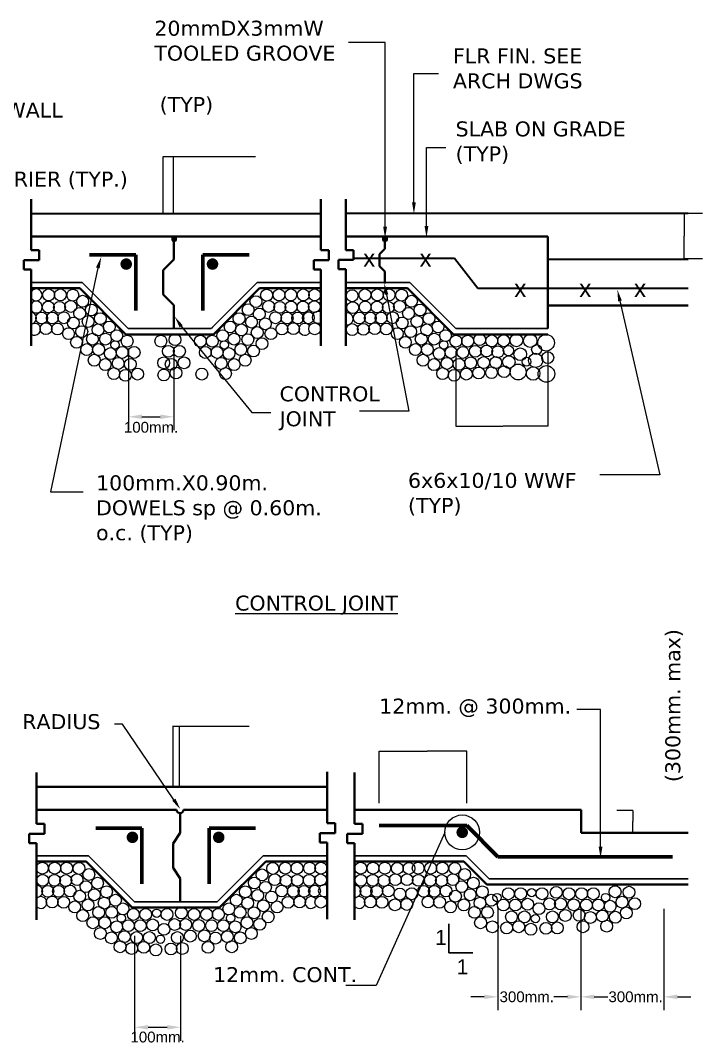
# Model space of a CAD drawing. Header units: inches. Extents: x -1 to 315328, y 6829 to 107833.
# Drawn here: x 115693 to 124811, y 15151 to 28810 of the extents above; entities that cross this region are included whole.
import ezdxf
from ezdxf.enums import TextEntityAlignment as Align

# ---------------------------------------------------------------- set-up
doc = ezdxf.new("R2010")
doc.units = ezdxf.units.IN
doc.header["$MEASUREMENT"] = 0
for name, color, linetype, lineweight in [('aa.09', 4, 'Continuous', 9), ('aa.40', 5, 'Continuous', 40), ('aaborderline', 6, 'Continuous', 60), ('aaline1', 5, 'Continuous', 40), ('aaline2', 5, 'Continuous', 35), ('aaline3', 6, 'Continuous', 30), ('aaline4', 5, 'Continuous', 25), ('aaline5', 1, 'Continuous', 18)]:
    doc.layers.add(name, color=color, linetype=linetype, lineweight=lineweight)
doc.styles.get("Standard").update_dxf_attribs({"font": 'arial.ttf'})
doc.dimstyles.get("Standard").update_dxf_attribs({"dimtxt": 0.18, "dimasz": 0.18, "dimexe": 0.18, "dimexo": 0.0625, "dimgap": 0.09, "dimtad": 0, "dimtih": 1, "dimtoh": 1, "dimdec": 4, "dimzin": 0, "dimdsep": 46, "dimtxsty": 'Standard', "dimcen": 0.09, "dimadec": 0, "dimazin": 0, "dimtfac": 1, "dimtdec": 4, "dimtofl": 0, "dimtmove": 0, "dimatfit": 3, "dimfxl": 1, "dimtolj": 1, "dimtzin": 0, "dimarcsym": 0})

# ---------------------------------------------------------------- blocks, each defined once
blk = doc.blocks.new('*D349')
at = {"color": 0, "lineweight": -2, "transparency": 16777216}
for p, q in [((117600.5642828166, 26230.24961477448), (117600.5642828166, 26993.46634621561)), ((117600.7442828166, 26993.28634621561), (117740.3656616872, 26993.28634621561)), ((117740.5456616872, 26230.24961477448), (117740.5456616872, 26993.46634621561)), ((117740.5456616872, 26993.28634621561), (118836.4018625962, 26993.28634621561))]:
    blk.add_line(p, q, dxfattribs=at)
at = {"color": 0, "transparency": 16777216}
for points in [[(117600.7442828166, 26993.31634621561), (117600.7442828166, 26993.25634621561), (117600.5642828166, 26993.28634621561)], [(117740.3656616872, 26993.31634621561), (117740.3656616872, 26993.25634621561), (117740.5456616872, 26993.28634621561)]]:
    blk.add_solid(points, dxfattribs=at)
at = {"layer": 'Defpoints', "color": 0, "transparency": 16777216}
for p in [(117740.5456616872, 26993.28634621561), (117600.5642828166, 26230.18711477448), (117740.5456616872, 26230.18711477448)]:
    blk.add_point(p, dxfattribs=at)
at = {"color": 0, "transparency": 16777216, "insert": (118836.9935542742, 26993.28634621561), "char_height": 0.18, "attachment_point": 5}
blk.add_mtext('\\A1;{\\H0.8x;1-1/2" deep}', dxfattribs=at)
blk = doc.blocks.new('*D351')
at = {"color": 0, "lineweight": -2, "transparency": 16777216}
for p, q in [((121513.4648069802, 24391.66204924643), (121513.4648069802, 23387.58317618799)), ((122744.2347253227, 24391.66204924643), (122744.2347253227, 23387.58317618799)), ((121513.6448069802, 23387.76317618799), (122142.9012390358, 23387.76317618799)), ((122744.0547253227, 23387.76317618799), (122143.7845405364, 23387.76317618799))]:
    blk.add_line(p, q, dxfattribs=at)
at = {"color": 0, "transparency": 16777216}
for points in [[(121513.6448069802, 23387.79317618799), (121513.6448069802, 23387.73317618799), (121513.4648069802, 23387.76317618799)], [(122744.0547253227, 23387.79317618799), (122744.0547253227, 23387.73317618799), (122744.2347253227, 23387.76317618799)]]:
    blk.add_solid(points, dxfattribs=at)
at = {"layer": 'Defpoints', "color": 0, "transparency": 16777216}
for p in [(121513.4648069802, 24391.72454924643), (122744.2347253227, 24391.72454924643), (122744.2347253227, 23387.76317618799)]:
    blk.add_point(p, dxfattribs=at)
at = {"color": 0, "transparency": 16777216, "insert": (122143.3428897861, 23387.76317618799), "char_height": 0.18, "attachment_point": 5}
blk.add_mtext('\\A1;{\\H0.8x;200mm.}', dxfattribs=at)
blk = doc.blocks.new('*D352')
at = {"color": 0, "lineweight": -2, "transparency": 16777216}
for p, q in [((124810.8216877574, 26230.1871147745), (124564.5963108194, 26230.1871147745)), ((124564.7763108194, 26230.0071147745), (124564.7763108194, 25927.44714512059)), ((124564.7763108194, 25624.52083985952), (124564.7763108194, 25927.08080951349)), ((124810.8216877574, 25624.34083985952), (124564.5963108194, 25624.34083985952))]:
    blk.add_line(p, q, dxfattribs=at)
at = {"color": 0, "transparency": 16777216}
for points in [[(124564.7463108194, 26230.0071147745), (124564.8063108194, 26230.0071147745), (124564.7763108194, 26230.1871147745)], [(124564.7463108194, 25624.52083985952), (124564.8063108194, 25624.52083985952), (124564.7763108194, 25624.34083985952)]]:
    blk.add_solid(points, dxfattribs=at)
at = {"layer": 'Defpoints', "color": 0, "transparency": 16777216}
for p in [(124810.8841877574, 26230.1871147745), (124564.7763108194, 25624.34083985952), (124810.8841877574, 25624.34083985952)]:
    blk.add_point(p, dxfattribs=at)
at = {"color": 0, "transparency": 16777216, "insert": (124564.7763108194, 25927.26397731699), "char_height": 0.18, "attachment_point": 5}
blk.add_mtext('\\A1;{\\H0.8x;see arch drawings}', dxfattribs=at)
blk = doc.blocks.new('*D354')
at = {"color": 0, "lineweight": -2, "transparency": 16777216}
for p, q in [((120489.7971478201, 18350.30816863675), (120489.7971478201, 19044.40151736348)), ((120489.9771478201, 19044.22151736348), (121127.8432262342, 19044.22151736348)), ((121661.0153985484, 19044.22151736348), (121128.7239738467, 19044.22151736348)), ((121661.1953985484, 18350.30816863675), (121661.1953985484, 19044.40151736348))]:
    blk.add_line(p, q, dxfattribs=at)
at = {"color": 0, "transparency": 16777216}
for points in [[(120489.9771478201, 19044.25151736347), (120489.9771478201, 19044.19151736348), (120489.7971478201, 19044.22151736348)], [(121661.0153985484, 19044.25151736347), (121661.0153985484, 19044.19151736348), (121661.1953985484, 19044.22151736348)]]:
    blk.add_solid(points, dxfattribs=at)
at = {"layer": 'Defpoints', "color": 0, "transparency": 16777216}
for p in [(121661.1953985484, 19044.22151736348), (120489.7971478201, 18350.24566863675), (121661.1953985484, 18350.24566863675)]:
    blk.add_point(p, dxfattribs=at)
at = {"color": 0, "transparency": 16777216, "insert": (121128.2836000405, 19044.22151736348), "char_height": 0.18, "attachment_point": 5}
blk.add_mtext('\\A1;{\\H0.8x;300mm.}', dxfattribs=at)
blk = doc.blocks.new('*D355')
at = {"color": 0, "lineweight": -2, "transparency": 16777216}
for p, q in [((117732.4068369603, 18569.80230172334), (117732.4068369603, 19381.37797011415)), ((117732.5868369603, 19381.19797011415), (117820.6833558369, 19381.19797011415)), ((117820.8633558369, 18569.80230172334), (117820.8633558369, 19381.37797011415)), ((117820.8633558369, 19381.19797011415), (118752.1135548461, 19381.19797011415))]:
    blk.add_line(p, q, dxfattribs=at)
at = {"color": 0, "transparency": 16777216}
for points in [[(117732.5868369603, 19381.22797011415), (117732.5868369603, 19381.16797011415), (117732.4068369603, 19381.19797011415)], [(117820.6833558369, 19381.22797011415), (117820.6833558369, 19381.16797011415), (117820.8633558369, 19381.19797011415)]]:
    blk.add_solid(points, dxfattribs=at)
at = {"layer": 'Defpoints', "color": 0, "transparency": 16777216}
for p in [(117820.8633558369, 19381.19797011415), (117732.4068369603, 18569.73980172334), (117820.8633558369, 18569.73980172334)]:
    blk.add_point(p, dxfattribs=at)
at = {"color": 0, "transparency": 16777216, "insert": (118752.5831510262, 19381.19797011415), "char_height": 0.18, "attachment_point": 5}
blk.add_mtext('\\A1;{\\H0.8x;25.4mm.}', dxfattribs=at)
blk = doc.blocks.new('*D356')
at = {"color": 0, "lineweight": -2, "transparency": 16777216}
for p, q in [((123665.1487527455, 18254.49135497859), (123878.2882878877, 18254.49135497859)), ((123878.1082878877, 18254.31135497859), (123878.1082878877, 18104.60508783716)), ((123878.1082878877, 17954.53484255042), (123878.1082878877, 18104.24110966526)), ((123716.1268795336, 17954.35484255042), (123878.2882878877, 17954.35484255042))]:
    blk.add_line(p, q, dxfattribs=at)
at = {"color": 0, "transparency": 16777216}
for points in [[(123878.0782878877, 18254.31135497859), (123878.1382878877, 18254.31135497859), (123878.1082878877, 18254.49135497859)], [(123878.0782878877, 17954.53484255042), (123878.1382878877, 17954.53484255042), (123878.1082878877, 17954.35484255042)]]:
    blk.add_solid(points, dxfattribs=at)
at = {"layer": 'Defpoints', "color": 0, "transparency": 16777216}
for p in [(123665.0862527455, 18254.49135497859), (123716.0643795336, 17954.35484255042), (123878.1082878877, 17954.35484255042)]:
    blk.add_point(p, dxfattribs=at)
at = {"color": 0, "transparency": 16777216, "insert": (123878.1082878876, 18104.42309875117), "char_height": 0.18, "attachment_point": 5}
blk.add_mtext('\\A1;{\\H0.8x;see plan}', dxfattribs=at)

msp = doc.modelspace()

# ---------------------------------------------------------------- linework, layer by layer
for p, q in [((120498.9361008382, 25041.36719897206), (120498.9361008382, 25046.85725440667)), ((117601.1209751175, 24686.23466140093), (117601.1209751175, 24691.72471684223)), ((118255.5070433898, 24706.60656364984), (118264.8988347611, 24697.21477228351)), ((117136.1026423546, 24426.22594472178), (117136.1026423546, 23333.94589097501)), ((117741.9489172655, 24426.22594472178), (117741.9489172655, 23333.94589097501)), ((117316.1027429126, 23513.94599153384), (117561.9488167075, 23513.94599153384)), ((122072.9244866752, 16964.49521054982), (122072.9244866752, 15581.78852709511)), ((123183.6131786878, 16964.49521054982), (123183.6131786878, 15581.78852709511)), ((123183.6131786878, 16935.90881115111), (123183.6131786878, 15581.78852709511)), ((124294.3018707004, 16935.90881115111), (124294.3018707004, 15581.78852709511)), ((117219.2260021501, 16578.85276264668), (117219.2260021501, 15175.27962491027)), ((117834.6109613213, 16578.85276264668), (117834.6109613213, 15175.27962491027)), ((121892.9243861172, 15761.78862765391), (121712.9242855609, 15761.78862765391)), ((123003.6130781298, 15761.78862765391), (122823.6129775735, 15761.78862765391)), ((123363.6132792457, 15761.78862765391), (123543.6133798029, 15761.78862765391)), ((124474.3019712584, 15761.78862765391), (124654.3020718155, 15761.78862765391)), ((117399.226102708, 15355.2797254624), (117654.6108607642, 15355.2797254624))]:
    msp.add_line(p, q)
at = {"const_width": 76.92311989638914}
for points in [[(117145.2486136894, 25553.87905238473, -1), (117068.3254937937, 25553.87905238473, -1)], [(118221.7508236734, 25553.87905238473, 1), (118298.6739435701, 25553.87905238473, 1)], [(121559.4129540981, 17959.71629827577, 1), (121636.3360739939, 17959.71629827577, 1)], [(117228.3719734849, 17893.43173934019, -1), (117151.4488535892, 17893.43173934019, -1)], [(118304.8741834698, 17893.43173934019, 1), (118381.7973033655, 17893.43173934019, 1)]]:
    msp.add_lwpolyline(points, format="xyb", close=True, dxfattribs=at)
msp.add_circle((118698.7871710338, 17164.87183935713), 79.28638127468079)
for points in [[(120978.0922791255, 26380.11534839921), (120926.8101991953, 26380.11534839921), (120952.4512391608, 26226.26910861264)], [(120592.6381027882, 26052.55168246978), (120541.3560228571, 26052.55168246978), (120566.9970628218, 25898.70544268319)], [(121145.8646763909, 26063.74158353178), (121094.5825964607, 26063.74158353178), (121120.2236364254, 25909.89534374521)], [(116703.0250031087, 25509.82083476946), (116752.0170448558, 25494.66723560565), (116772.9818214673, 25649.22016042643)], [(120559.8370730485, 25142.58665955192), (120610.1981321517, 25152.26216718834), (120555.9910796866, 25298.50759068131)], [(123681.5320090761, 25055.14740831096), (123731.5154682624, 25066.61499436319), (123672.120980535, 25210.83157889423)], [(117819.4035785922, 24709.14283146203), (117862.11571888, 24737.52460015018), (117755.6143426608, 24851.47013666958)], [(117316.1027429126, 23543.94600829476), (117316.1027429126, 23483.94597477291), (117136.1026423546, 23513.94599153384)], [(117561.9488167075, 23543.94600829476), (117561.9488167075, 23483.94597477291), (117741.9489172655, 23513.94599153384)], [(117765.1888434535, 18410.06710120328), (117722.7534584352, 18381.27318135829), (117830.352910495, 18268.36398622263)], [(123472.881772493, 17770.61560020017), (123421.5996925618, 17770.61560020017), (123447.2407325266, 17616.7693604136)], [(121892.9243861172, 15791.78864441483), (121892.9243861172, 15731.78861089968), (122072.9244866752, 15761.78862765391)], [(123003.6130781298, 15791.78864441483), (123003.6130781298, 15731.78861089968), (123183.6131786878, 15761.78862765391)], [(123363.6132792457, 15791.78864441483), (123363.6132792457, 15731.78861089968), (123183.6131786878, 15761.78862765391)], [(124474.3019712584, 15791.78864441483), (124474.3019712584, 15731.78861089968), (124294.3018707004, 15761.78862765391)], [(117399.226102708, 15385.27974222333), (117399.226102708, 15325.27970870814), (117219.2260021501, 15355.2797254624)], [(117654.6108607642, 15385.27974222333), (117654.6108607642, 15325.27970870814), (117834.6109613213, 15355.2797254624)]]:
    msp.add_solid(points)
at = {"layer": 'aa.09'}
msp.add_line((120930.4366113166, 17646.66236297062), (121626.5910024816, 17646.66236297062), dxfattribs=at)
for centre, radius in [((116068.4891840304, 25142.13323842426), 79.28638127468079), ((116226.8878654362, 25142.13323842426), 79.28638127468079), ((116393.013311788, 25138.26965201477), 79.28638127468079), ((116524.3683158804, 25057.13433729607), 79.28638127468079), ((118982.685146203, 25138.26965201477), 79.28638127468079), ((119148.8105925547, 25142.13323842426), 79.28638127468079), ((119307.2092739606, 25142.13323842426), 79.28638127468079), ((119473.3347203116, 25142.13323842426), 79.28638127468079), ((119626.0337372379, 25142.13323842426), 79.28638127468079), ((120127.1226564427, 25130.54247918254), 79.28638127468079), ((120297.1114852684, 25142.13323842426), 79.28638127468079), ((120463.2369316202, 25142.13323842426), 79.28638127468079), ((120621.635613026, 25142.13323842426), 79.28638127468079), ((120787.7610593779, 25138.26965201477), 79.28638127468079), ((120919.1160634703, 25057.13433729607), 79.28638127468079), ((116064.6258015574, 24979.86260900015), 79.28638127468079), ((116215.2977180172, 24975.999022584), 79.28638127468079), ((116365.9696344754, 24987.58978183242), 79.28638127468079), ((116640.2697900809, 24941.2267448522), 79.28638127468079), ((118736.7865210201, 24944.47771980776), 79.28638127468079), ((118840.082914824, 25052.28982086765), 79.28638127468079), ((119009.7288235155, 24987.58978183242), 79.28638127468079), ((119160.4007399746, 24975.999022584), 79.28638127468079), ((119311.0726564327, 24979.86260900015), 79.28638127468079), ((119469.4713378394, 24979.86260900015), 79.28638127468079), ((119621.542589681, 24984.90725770523), 79.28638127468079), ((120134.8494213896, 24972.13543616788), 79.28638127468079), ((120300.9748677422, 24979.86260900015), 79.28638127468079), ((120459.3735491472, 24979.86260900015), 79.28638127468079), ((120610.0454656063, 24975.999022584), 79.28638127468079), ((120760.7173820644, 24987.58978183242), 79.28638127468079), ((121035.0175376699, 24941.2267448522), 79.28638127468079), ((115975.768004672, 24833.04632523388), 79.28638127468079), ((116118.7131561842, 24833.04632523388), 79.28638127468079), ((116273.2484551162, 24836.90991165003), 79.28638127468079), ((116485.7344911472, 24894.86370787199), 79.28638127468079), ((116597.7725828739, 24786.68328826036), 79.28638127468079), ((116760.0346467527, 24825.31915240164), 79.28638127468079), ((118615.6638112383, 24825.31915240164), 79.28638127468079), ((118884.9943903904, 24886.079498387), 79.28638127468079), ((119102.4500028748, 24836.90991165003), 79.28638127468079), ((119256.9853018068, 24833.04632523388), 79.28638127468079), ((119399.9304533198, 24833.04632523388), 79.28638127468079), ((119540.7019336611, 24836.66561873455), 79.28638127468079), ((120223.7072182758, 24833.04632523388), 79.28638127468079), ((120370.515752261, 24833.04632523388), 79.28638127468079), ((120513.4609037732, 24833.04632523388), 79.28638127468079), ((120667.9962027053, 24836.90991165003), 79.28638127468079), ((120880.4822387371, 24894.86370787199), 79.28638127468079), ((120992.5203304628, 24786.68328826036), 79.28638127468079), ((121154.7823943417, 24825.31915240164), 79.28638127468079), ((116033.718741771, 24690.09362788379), 79.28638127468079), ((116188.2540407038, 24686.23004146764), 79.28638127468079), ((116400.7400767357, 24767.36535617971), 79.28638127468079), ((116512.7781684606, 24651.45776372915), 79.28638127468079), ((116729.1275869663, 24674.63928222592), 79.28638127468079), ((116879.7995034244, 24713.27514636723), 79.28638127468079), ((118495.8989545665, 24713.27514636723), 79.28638127468079), ((118646.5708710247, 24674.63928222592), 79.28638127468079), ((118781.6979965873, 24778.26739732712), 79.28638127468079), ((118965.8350464103, 24755.80654293299), 79.28638127468079), ((119187.4444172871, 24686.23004146764), 79.28638127468079), ((119341.97971622, 24690.09362788379), 79.28638127468079), ((119626.0337372379, 24688.42397976387), 79.28638127468079), ((120127.1226564427, 24678.50286864204), 79.28638127468079), ((120277.7945729018, 24682.36645505152), 79.28638127468079), ((120428.4664893608, 24690.09362788379), 79.28638127468079), ((120583.0017882928, 24686.23004146764), 79.28638127468079), ((120795.4878243246, 24767.36535617971), 79.28638127468079), ((120907.5259160505, 24651.45776372915), 79.28638127468079), ((121123.8753345553, 24674.63928222592), 79.28638127468079), ((121274.5472510143, 24713.27514636723), 79.28638127468079), ((116335.062574689, 24624.41265882959), 79.28638127468079), ((116443.2372839418, 24508.50506637903), 79.28638127468079), ((116655.7233199729, 24551.00451694982), 79.28638127468079), ((116829.5755312723, 24551.00451694982), 79.28638127468079), ((116980.2474477305, 24597.36755392334), 79.28638127468079), ((117119.3292167705, 24523.95941204356), 79.28638127468079), ((117569.3534609869, 24523.95941204356), 79.28638127468079), ((117759.8152913483, 24543.27734411752), 79.28638127468079), ((118097.9705598154, 24523.95941204356), 79.28638127468079), ((118256.3692412212, 24523.95941204356), 79.28638127468079), ((118395.4510102605, 24597.36755392334), 79.28638127468079), ((118546.1229267187, 24551.00451694982), 79.28638127468079), ((118732.2953734641, 24544.67451167735), 79.28638127468079), ((118858.0475050504, 24639.01010010479), 79.28638127468079), ((119040.635883302, 24624.41265882959), 79.28638127468079), ((120729.810322278, 24624.41265882959), 79.28638127468079), ((120837.9850315308, 24508.50506637903), 79.28638127468079), ((121050.4710675627, 24551.00451694982), 79.28638127468079), ((121224.3232788613, 24551.00451694982), 79.28638127468079), ((121374.9951953203, 24597.36755392334), 79.28638127468079), ((121514.0769643596, 24523.95941204356), 79.28638127468079), ((121672.4756457646, 24523.95941204356), 79.28638127468079), ((121830.8743271704, 24543.27734411752), 79.28638127468079), ((121993.1363910492, 24527.82299845968), 79.28638127468079), ((122152.6040377533, 24529.12375306661), 79.28638127468079), ((122321.7483178061, 24534.40860166409), 84.57214002632792), ((122507.7685040295, 24528.723552932), 89.85789877797069), ((122719.1988540954, 24503.32037198468), 111.0009337845549), ((116578.4556705064, 24411.91540600915), 79.28638127468079), ((116736.8543519123, 24411.91540600915), 79.28638127468079), ((116957.0671528917, 24473.73278865387), 55.31534715010105), ((117053.6517147239, 24373.27954186121), 79.28638127468079), ((117212.0503961289, 24373.27954186121), 79.28638127468079), ((117669.8014052929, 24388.73388752568), 79.28638127468079), ((117817.7660284489, 24388.73388752568), 79.28638127468079), ((118163.648061862, 24373.27954186121), 79.28638127468079), ((118322.046743267, 24373.27954186121), 79.28638127468079), ((118418.6313051, 24473.73278865387), 55.31534715010105), ((118638.8441060779, 24411.91540600915), 79.28638127468079), ((118808.6448819272, 24391.94070182921), 79.28638127468079), ((118920.923570844, 24490.76846114075), 79.28638127468079), ((120973.2034180971, 24411.91540600915), 79.28638127468079), ((121131.6020995021, 24411.91540600915), 79.28638127468079), ((121351.8149004807, 24473.73278865387), 55.31534715010105), ((121448.3994623129, 24373.27954186121), 79.28638127468079), ((121606.7981437187, 24373.27954186121), 79.28638127468079), ((121772.9235900706, 24388.73388752568), 79.28638127468079), ((121923.5955065296, 24392.59747392853), 79.28638127468079), ((122074.2674229878, 24381.00671469345), 79.28638127468079), ((122216.0331427731, 24397.00253808283), 68.7148637713909), ((122591.9606744106, 24411.91540600915), 65.79104479341912), ((116678.9036148124, 24268.96270865903), 79.28638127468079), ((116895.2530333189, 24357.82519620334), 79.28638127468079), ((117607.9872857201, 24234.19043092054), 79.28638127468079), ((117879.5801480217, 24234.19043092054), 79.28638127468079), ((118480.4454246729, 24357.82519620334), 79.28638127468079), ((118696.7948431785, 24268.96270865903), 79.28638127468079), ((121073.6513624022, 24268.96270865903), 79.28638127468079), ((121290.0007809079, 24357.82519620334), 79.28638127468079), ((121711.1094704978, 24234.19043092054), 79.28638127468079), ((121884.9616817964, 24238.05401733669), 79.28638127468079), ((122047.2237456752, 24238.05401733669), 79.28638127468079), ((122221.3189015248, 24243.74192871578), 84.57214002632792), ((122374.6059053226, 24349.43890069879), 84.57214002632354), ((122579.9430039134, 24266.48212365748), 95.14365752961781), ((122741.3605190185, 24303.51718726032), 79.28638127468297), ((116825.7121487993, 24211.0089124371), 79.28638127468079), ((116999.5643600971, 24226.46325809494), 79.28638127468079), ((117161.8264239759, 24214.87249885322), 79.28638127468079), ((117707.8905296942, 24214.87249885322), 79.28638127468079), ((117771.4054387689, 24098.96490640269), 79.28638127468079), ((118376.1340978939, 24226.46325809494), 79.28638127468079), ((118549.9863091925, 24211.0089124371), 79.28638127468079), ((121220.4598963883, 24211.0089124371), 79.28638127468079), ((121394.3121076861, 24226.46325809494), 79.28638127468079), ((121556.5741715649, 24214.87249885322), 79.28638127468079), ((121819.2841797497, 24098.96490640269), 79.28638127468079), ((121989.2730085754, 24102.82849281217), 79.28638127468079), ((122157.8897965042, 24116.90556234278), 79.28638127468079), ((122346.5435980918, 24110.99985182652), 105.7151750329077), ((122456.7422878452, 24249.64477657841), 58.46363938658293), ((122546.3838007388, 24091.68191975253), 89.85789877797286), ((122723.0622365692, 24086.05303916938), 111.0009337845549), ((116941.6136229972, 24091.23773357042), 79.28638127468079), ((117096.1489219293, 24068.05621508698), 79.28638127468079), ((117258.4109858081, 24083.51056073816), 79.28638127468079), ((117609.4764715073, 24071.51876480333), 79.28638127468079), ((118117.2874721829, 24083.51056073816), 79.28638127468079), ((118434.0848349937, 24091.23773357042), 79.28638127468079), ((121336.3613705871, 24091.23773357042), 79.28638127468079), ((121490.8966695191, 24068.05621508698), 79.28638127468079), ((121653.158733398, 24083.51056073816), 79.28638127468079), ((115985.4870974749, 17481.68592537972), 79.28638127468079), ((116151.6125438275, 17481.68592537972), 79.28638127468079), ((116310.0112252325, 17481.68592537972), 79.28638127468079), ((116476.1366715843, 17477.82233896357), 79.28638127468079), ((119065.8085059985, 17477.82233896357), 79.28638127468079), ((119231.9339523502, 17481.68592537972), 79.28638127468079), ((119390.3326337561, 17481.68592537972), 79.28638127468079), ((119556.4580801079, 17481.68592537972), 79.28638127468079), ((119709.1570970333, 17481.68592537972), 79.28638127468079), ((120239.5302228648, 17481.68592537972), 79.28638127468079), ((120405.6556692158, 17481.68592537972), 79.28638127468079), ((120564.0543506224, 17481.68592537972), 79.28638127468079), ((120730.1797969734, 17477.82233896357), 79.28638127468079), ((120887.0596857308, 17477.82233896357), 79.28638127468079), ((121009.2664379227, 17481.68592537972), 79.28638127468079), ((121175.3918842745, 17481.68592537972), 79.28638127468079), ((121333.7905656803, 17481.68592537972), 79.28638127468079), ((121499.9160120321, 17477.82233896357), 79.28638127468079), ((115989.3504799487, 17319.41529595561), 79.28638127468079), ((116147.7491613537, 17319.41529595561), 79.28638127468079), ((116298.4210778127, 17315.55170953949), 79.28638127468079), ((116449.0929942709, 17327.14246878788), 79.28638127468079), ((116607.4916756767, 17396.68702425156), 79.28638127468079), ((116723.3931498764, 17280.77943180766), 79.28638127468079), ((118819.9098808172, 17284.03040676325), 79.28638127468079), ((118923.2062746195, 17391.84250782314), 79.28638127468079), ((119092.852183311, 17327.14246878788), 79.28638127468079), ((119243.5240997701, 17315.55170953949), 79.28638127468079), ((119394.196016229, 17319.41529595561), 79.28638127468079), ((119552.5946976349, 17319.41529595561), 79.28638127468079), ((119704.6659494774, 17324.45994466072), 79.28638127468079), ((120243.3936053386, 17319.41529595561), 79.28638127468079), ((120401.7922867436, 17319.41529595561), 79.28638127468079), ((120552.4642032018, 17315.55170953949), 79.28638127468079), ((120703.1361196608, 17327.14246878788), 79.28638127468079), ((120860.0160084182, 17327.14246878788), 79.28638127468079), ((121013.1298203965, 17319.41529595561), 79.28638127468079), ((121171.5285018015, 17319.41529595561), 79.28638127468079), ((121322.2004182605, 17315.55170953949), 79.28638127468079), ((121472.8723347187, 17327.14246878788), 79.28638127468079), ((121631.2710161245, 17396.68702425156), 79.28638127468079), ((121747.1724903242, 17280.77943180766), 79.28638127468079), ((116058.8913644674, 17172.59901218937), 79.28638127468079), ((116201.8365159797, 17172.59901218937), 79.28638127468079), ((116356.3718149117, 17176.46259860549), 79.28638127468079), ((116568.8578509443, 17234.41639482742), 79.28638127468079), ((116843.1580065482, 17164.87183935713), 79.28638127468079), ((118968.1177501858, 17225.63218534912), 79.28638127468079), ((119185.5733626703, 17176.46259860549), 79.28638127468079), ((119340.1086616023, 17172.59901218937), 79.28638127468079), ((119483.0538131153, 17172.59901218937), 79.28638127468079), ((119623.8252934582, 17176.21830569004), 79.28638127468079), ((120312.9344898565, 17172.59901218937), 79.28638127468079), ((120455.8796413696, 17172.59901218937), 79.28638127468079), ((120610.4149403016, 17176.46259860549), 79.28638127468079), ((120763.9382770222, 17134.77270961477), 79.28638127468079), ((120922.8369418075, 17139.36078791687), 79.28638127468079), ((121082.6707049152, 17172.59901218937), 79.28638127468079), ((121225.6158564275, 17172.59901218937), 79.28638127468079), ((121380.1511553595, 17176.46259860549), 79.28638127468079), ((121592.6371913913, 17234.41639482742), 79.28638127468079), ((121866.937346996, 17164.87183935713), 79.28638127468079), ((122214.6296552575, 17139.09987752646), 79.28638127468079), ((122379.2672035768, 17139.09987752646), 79.28638127468079), ((122526.1064536712, 17154.73523548886), 55.31534715010105), ((122664.6538994739, 17139.09987752646), 79.28638127468079), ((122855.1157298369, 17158.41780960708), 79.28638127468079), ((123024.9748377991, 17139.09987752646), 79.28638127468079), ((123193.2709983032, 17139.09987752646), 79.28638127468079), ((123351.669679709, 17139.09987752646), 79.28638127468079), ((123641.4233652065, 17166.14498243268), 79.28638127468079), ((123827.5958119518, 17159.81497716025), 79.28638127468079), ((116116.8421015673, 17029.64631483925), 79.28638127468079), ((116271.3774004993, 17025.78272842313), 79.28638127468079), ((116483.8634365311, 17106.9180431352), 79.28638127468079), ((116680.8959426694, 17126.23597521582), 79.28638127468079), ((116812.2509467617, 17014.19196917475), 79.28638127468079), ((116962.9228632208, 17052.82783332939), 79.28638127468079), ((118579.022314362, 17052.82783332939), 79.28638127468079), ((118729.6942308202, 17014.19196917475), 79.28638127468079), ((118864.8213563836, 17117.82008427591), 79.28638127468079), ((119048.9584062058, 17095.35922988845), 79.28638127468079), ((119270.5677770835, 17025.78272842313), 79.28638127468079), ((119425.1030760155, 17029.64631483925), 79.28638127468079), ((119709.1570970333, 17027.97666671936), 79.28638127468079), ((120370.8852269572, 17029.64631483925), 79.28638127468079), ((120525.4205258892, 17025.78272842313), 79.28638127468079), ((120857.1594397608, 16996.40809056675), 79.28638127468079), ((121140.6214420151, 17029.64631483925), 79.28638127468079), ((121295.1567409471, 17025.78272842313), 79.28638127468079), ((121507.6427769789, 17106.9180431352), 79.28638127468079), ((121704.6752831172, 17126.23597521582), 79.28638127468079), ((121836.0302872095, 17014.19196917475), 79.28638127468079), ((121986.7022036686, 17052.82783332939), 79.28638127468079), ((122063.969853135, 17088.87325413676), 55.31534715010105), ((122472.7951565601, 16999.34985394508), 79.28638127468079), ((122765.1018437799, 17003.87435300858), 79.28638127468079), ((122913.0664669359, 17003.87435300858), 79.28638127468079), ((123513.9317435878, 17088.87325413676), 55.31534715010105), ((123734.1445445656, 17027.05587149871), 79.28638127468079), ((123903.945320415, 17007.08116731208), 79.28638127468079), ((116418.1859344845, 16963.96534578508), 79.28638127468079), ((116595.9015282569, 16991.01045068464), 79.28638127468079), ((116738.8466797692, 16890.55720390525), 79.28638127468079), ((116912.6988910678, 16890.55720390525), 79.28638127468079), ((117063.3708075268, 16936.92024087883), 79.28638127468079), ((117202.452576566, 16863.51209899905), 79.28638127468079), ((117367.0901248853, 16863.51209899905), 79.28638127468079), ((117652.4768207824, 16863.51209899905), 79.28638127468079), ((117842.9386511454, 16882.83003107301), 79.28638127468079), ((118012.7977591077, 16863.51209899905), 79.28638127468079), ((118181.0939196117, 16863.51209899905), 79.28638127468079), ((118339.4926010176, 16863.51209899905), 79.28638127468079), ((118478.574370056, 16936.92024087883), 79.28638127468079), ((118629.246286515, 16890.55720390525), 79.28638127468079), ((118815.4187332604, 16884.22719863284), 79.28638127468079), ((118941.1708648467, 16978.56278706025), 79.28638127468079), ((119123.7592430974, 16963.96534578508), 79.28638127468079), ((120698.2607749755, 16991.82001226465), 79.28638127468079), ((121441.9652749323, 16963.96534578508), 79.28638127468079), ((121619.6808687047, 16991.01045068464), 79.28638127468079), ((121762.626020217, 16890.55720390525), 79.28638127468079), ((121936.4782315156, 16890.55720390525), 79.28638127468079), ((122148.9521532109, 16988.42000735074), 79.28638127468079), ((122307.3508346167, 16988.42000735074), 79.28638127468079), ((122623.9124031273, 16940.27503931767), 79.28638127468079), ((123089.1504425715, 16991.26065651031), 79.28638127468079), ((123258.9485003498, 16988.42000735074), 79.28638127468079), ((123417.3471817548, 16988.42000735074), 79.28638127468079), ((123575.7458631606, 16972.9656616862), 79.28638127468079), ((123792.0952816655, 16884.10317414859), 79.28638127468079), ((116526.3606437373, 16848.05775333452), 79.28638127468079), ((116661.5790303036, 16751.46809296461), 79.28638127468079), ((116819.9777117086, 16751.46809296461), 79.28638127468079), ((117040.1905126872, 16813.28547560269), 55.31534715010105), ((117460.6180778686, 16723.76207540435), 79.28638127468079), ((117513.9293749798, 16879.14745695482), 55.31534715010105), ((117752.9247650884, 16728.28657447454), 79.28638127468079), ((117900.8893882444, 16728.28657447454), 79.28638127468079), ((118501.7546648964, 16813.28547560269), 55.31534715010105), ((118721.9674658742, 16751.46809296461), 79.28638127468079), ((118891.7682417235, 16731.49338878467), 79.28638127468079), ((119004.0469306395, 16830.32114808957), 79.28638127468079), ((121843.7570521564, 16751.46809296461), 79.28638127468079), ((122257.1268624637, 16830.01296433611), 79.28638127468079), ((122429.0816351534, 16830.01296433611), 79.28638127468079), ((122577.327024259, 16807.13033389754), 55.31534715010105), ((122803.1909681811, 16830.01296433611), 79.28638127468079), ((122974.8805865087, 16849.3308964101), 79.28638127468079), ((123161.7283943042, 16852.45906417927), 79.28638127468079), ((123312.1482685679, 16822.19907981018), 79.28638127468079), ((123471.4345363808, 16841.6037235845), 79.28638127468079), ((123645.2867476803, 16826.14937791997), 79.28638127468079), ((116762.0269746088, 16608.51539561449), 79.28638127468079), ((116978.3763931144, 16697.3778831588), 79.28638127468079), ((117136.7750745194, 16712.83222881667), 79.28638127468079), ((117295.1737559252, 16712.83222881667), 79.28638127468079), ((117611.7353244358, 16664.68726078357), 79.28638127468079), ((118076.97336388, 16715.67287797626), 79.28638127468079), ((118246.7714216575, 16712.83222881667), 79.28638127468079), ((118405.1701030633, 16712.83222881667), 79.28638127468079), ((118563.5687844692, 16697.3778831588), 79.28638127468079), ((118779.918202974, 16608.51539561449), 79.28638127468079), ((122002.1557335622, 16697.3778831588), 79.28638127468079), ((122191.4493604179, 16683.19668056985), 79.28638127468079), ((122353.7114242967, 16698.65102623438), 79.28638127468079), ((122515.1711238885, 16665.09028694755), 79.28638127468079), ((122716.7027776757, 16677.51538225068), 79.28638127468079), ((122868.8684702278, 16683.19668056985), 79.28638127468079), ((123212.5879106698, 16698.65102623438), 79.28638127468079), ((123529.3852734807, 16706.37819905998), 79.28638127468079), ((116908.8355085948, 16550.56159939256), 79.28638127468079), ((117082.6877198934, 16566.0159450504), 79.28638127468079), ((117244.9497837714, 16554.42518580204), 79.28638127468079), ((117416.9045564611, 16554.42518580204), 79.28638127468079), ((117565.1499455675, 16531.54255536347), 55.31534715010105), ((117791.0138894897, 16554.42518580204), 79.28638127468079), ((117962.7035078172, 16573.7431178827), 79.28638127468079), ((118149.5513156128, 16576.8712856452), 79.28638127468079), ((118299.9711898764, 16546.61130127608), 79.28638127468079), ((118459.2574576894, 16566.0159450504), 79.28638127468079), ((118633.109668988, 16550.56159939256), 79.28638127468079), ((117024.7369827936, 16430.79042052588), 79.28638127468079), ((117179.2722817256, 16407.60890204244), 79.28638127468079), ((117341.5343456044, 16423.06324769364), 79.28638127468079), ((117502.994045197, 16389.50250842015), 79.28638127468079), ((117704.5256989842, 16401.92760371661), 79.28638127468079), ((117856.6913915363, 16407.60890204244), 79.28638127468079), ((118200.4108319784, 16423.06324769364), 79.28638127468079), ((118517.2081947892, 16430.79042052588), 79.28638127468079)]:
    msp.add_circle(centre, radius, dxfattribs=at)
for centre, start, end in [((115902.3637376786, 25142.13323842426), 212.755581106981, 147.244418893019), ((115906.2271201516, 24979.86260900015), 207.1627639033302, 152.8372360966698), ((115828.9594706868, 24833.04632523388), 274.8659894784245, 85.1340105215755), ((119546.738987305, 24833.04632523388), 86.0761888167749, 273.923811183225), ((119670.9452128042, 24841.15778960538), 60.10205833175875, 299.8979416682412), ((120061.445154397, 24821.45556599216), 254.6518326646631, 105.3481673353369), ((115883.0468253128, 24682.36645505152), 233.3195433152805, 126.6804566847195), ((119492.651632679, 24682.36645505152), 41.35701292237714, 318.6429870776228), ((115912.0828304823, 17172.59901218937), 266.0761888167748, 93.92381118322511), ((119629.8623471005, 17172.59901218937), 86.0761888167749, 273.923811183225), ((119754.0685726005, 17180.71047656753), 60.10205833175875, 299.8979416682412), ((120166.1259558714, 17172.59901218937), 266.0761888167748, 93.92381118322511), ((115966.1701851083, 17021.91914200701), 221.3570129223772, 138.6429870776228), ((119575.7749924745, 17021.91914200701), 41.35701292237714, 318.6429870776228), ((120220.2133104973, 17021.91914200701), 221.3570129223772, 138.6429870776228)]:
    msp.add_arc(centre, 79.28638127468079, start, end, dxfattribs=at)
at = {"layer": 'aa.40'}
for p, q in [((115835.6849761914, 26420.6405884189), (115835.6849761914, 25741.15423893725)), ((119710.4660325607, 26420.6405884189), (119710.4660325607, 25741.15423893725)), ((120040.4593305896, 26421.32478175647), (120040.4593305896, 25741.83843227482)), ((115835.6849761914, 25741.15423893725), (115941.3678464654, 25741.15423893725)), ((115941.3678464654, 25741.15423893725), (115941.3678464654, 25608.48606218206)), ((119710.4660325607, 25741.15423893725), (119816.1489028347, 25741.15423893725)), ((119816.1489028347, 25741.15423893725), (119816.1489028347, 25608.48606218206)), ((120040.4593305896, 25741.83843227482), (120146.1422008636, 25741.83843227482)), ((120146.1422008636, 25741.83843227482), (120146.1422008636, 25609.17025551962)), ((115941.3678464654, 25608.48606218206), (115737.8056209633, 25608.48606218206)), ((115737.8056209633, 25608.48606218206), (115737.8056209633, 25483.62189582697)), ((119816.1489028347, 25608.48606218206), (119612.5866773334, 25608.48606218206)), ((119612.5866773334, 25608.48606218206), (119612.5866773334, 25483.62189582697)), ((120146.1422008636, 25609.17025551962), (119942.5799753623, 25609.17025551962)), ((119942.5799753623, 25609.17025551962), (119942.5799753623, 25484.30608915788)), ((115737.8056209633, 25483.62189582697), (115835.6849761914, 25483.62189582697)), ((115835.6849761914, 25483.62189582697), (115835.6849761914, 24461.46881179221)), ((119612.5866773334, 25483.62189582697), (119710.4660325607, 25483.62189582697)), ((119710.4660325607, 25483.62189582697), (119710.4660325607, 24461.46881179221)), ((119942.5799753623, 25484.30608915788), (120040.4593305896, 25484.30608915788)), ((120040.4593305896, 25484.30608915788), (120040.4593305896, 24462.15300512308)), ((115906.6572708688, 18760.19327537439), (115906.6572708688, 18072.1221964393)), ((119793.5893923562, 18768.77800483446), (119793.5893923562, 18080.70692589274)), ((120158.0541272321, 18760.19327537439), (120158.0541272321, 18072.1221964393)), ((115906.6572708688, 18262.04732214351), (117779.8902687036, 18262.04732214351)), ((117873.9238846292, 18262.04732214351), (119793.5893923562, 18262.04732214351)), ((120162.5340754392, 18262.04732214351), (123189.511447613, 18262.04732214351)), ((123189.511447613, 18262.04732214351), (123189.511447613, 17954.35484255041)), ((115906.6572708688, 18072.1221964393), (116012.3401411436, 18072.1221964393)), ((116012.3401411436, 18072.1221964393), (116012.3401411436, 17939.45401968411)), ((119793.5893923562, 18080.70692589274), (119899.272262631, 18080.70692589274)), ((119899.272262631, 18080.70692589274), (119899.272262631, 17948.03874913754)), ((120158.0541272321, 18072.1221964393), (120263.7369975061, 18072.1221964393)), ((120263.7369975061, 18072.1221964393), (120263.7369975061, 17939.45401968411)), ((116012.3401411436, 17939.45401968411), (115808.7779156415, 17939.45401968411)), ((115808.7779156415, 17939.45401968411), (115808.7779156415, 17814.58985332903)), ((119899.272262631, 17948.03874913754), (119695.7100371289, 17948.03874913754)), ((119695.7100371289, 17948.03874913754), (119695.7100371289, 17823.17458278243)), ((120263.7369975061, 17939.45401968411), (120060.1747720039, 17939.45401968411)), ((120060.1747720039, 17939.45401968411), (120060.1747720039, 17814.58985332903)), ((123189.511447613, 17954.35484255041), (124619.5102010499, 17954.35484255041)), ((115808.7779156415, 17814.58985332903), (115906.6572708688, 17814.58985332903)), ((115906.6572708688, 17814.58985332903), (115906.6572708688, 16792.43676929426)), ((119695.7100371289, 17823.17458278243), (119793.5893923562, 17823.17458278243)), ((119793.5893923562, 17823.17458278243), (119793.5893923562, 16801.02149874766)), ((120060.1747720039, 17814.58985332903), (120158.0541272321, 17814.58985332903)), ((120158.0541272321, 17814.58985332903), (120158.0541272321, 16792.43676929426))]:
    msp.add_line(p, q, dxfattribs=at)
msp.add_arc((117826.9070766672, 18262.04732214351), 47.01680796306401, 180, 0, dxfattribs=at)
at = {"layer": 'aaborderline'}
for p, q in [((116616.5046659571, 25678.46686471591), (117234.6446091306, 25678.46686471591)), ((117234.6446091306, 25678.46686471591), (117234.6446091306, 24931.5647810612)), ((118132.3548282332, 24931.5647810612), (118132.3548282332, 25678.46686471591)), ((118132.3548282332, 25678.46686471591), (118750.4947714075, 25678.46686471591)), ((120489.7971478201, 18050.24553900366), (121661.1953985484, 18050.24553900366)), ((121661.1953985484, 18050.24553900366), (122072.9244866752, 17632.64409614654)), ((116699.6280257526, 18018.01955166471), (117317.7679689261, 18018.01955166471)), ((117317.7679689261, 18018.01955166471), (117317.7679689261, 17271.11746801669)), ((118215.4781880286, 17271.11746801669), (118215.4781880286, 18018.01955166471)), ((118215.4781880286, 18018.01955166471), (118833.6181312029, 18018.01955166471)), ((122072.9244866752, 17632.64409614654), (124409.9219868907, 17632.64409614654))]:
    msp.add_line(p, q, dxfattribs=at)
at = {"layer": 'aaline1'}
for p, q in [((115835.6849761914, 25922.49463518802), (119710.4660325607, 25922.49463518802)), ((117743.7837168701, 25615.00188183488), (117743.7837168701, 25922.49463518802)), ((122744.2347253227, 25922.49463518802), (120040.4593305896, 25922.49463518802)), ((120562.3160556754, 25759.79743638693), (120562.3160556754, 25914.50472791636)), ((122744.2347253227, 25922.49463518802), (122744.2347253227, 24691.72471684223)), ((120562.3160556754, 25759.79743638693), (120490.5388637316, 25688.02024443983)), ((120490.5388637316, 25524.9858948027), (120490.5388637316, 25688.02024443983)), ((117743.7837168701, 25615.00188183488), (117601.1209751175, 25472.33914008731)), ((117601.1209751175, 25148.29571224379), (117601.1209751167, 25472.33914008731)), ((120490.5388637316, 25524.9858948027), (120562.3160556754, 25453.20870285557)), ((120562.3160556754, 25295.27361274813), (120562.3160556754, 25453.20870285557)), ((115835.6849761914, 25230.18655612186), (116487.8257027159, 25230.18655612186)), ((116487.8257027159, 25230.18655612186), (117103.2106618871, 24614.80159694227)), ((117601.1209751175, 25148.29571224379), (117743.7837168701, 25005.63297048293)), ((118887.872755275, 25230.18655612186), (118272.4877961038, 24614.80159694227)), ((118887.872755275, 25230.18655612186), (119710.4660325607, 25230.18655612186)), ((120866.2172482881, 25230.18655612186), (120040.4593305896, 25230.18655612186)), ((120866.2172482881, 25230.18655612186), (121481.6022074594, 24614.80159694227)), ((117743.7837168701, 24691.72471684223), (117743.7837168701, 25005.63297048293)), ((124619.5102010499, 24999.41719642869), (122744.2347253227, 24999.41719642869)), ((117103.2106618871, 24614.80159694227), (118272.4877961038, 24614.80159694227)), ((122744.2347253227, 24614.80159694227), (121481.6022074594, 24614.80159694227)), ((115906.6572708688, 18569.73980172334), (119793.5893923562, 18569.73980172334)), ((117826.9070766672, 17954.55456879037), (117826.9070766672, 18215.0305141774)), ((117826.9070766672, 17954.55456879037), (117732.9635292596, 17811.8918270428)), ((117732.9635292596, 17487.84839919262), (117732.9635292596, 17811.8918270428)), ((115906.6572708688, 17569.73924307065), (116570.9490625114, 17569.73924307065)), ((116570.9490625114, 17569.73924307065), (117186.3340216826, 16954.35428389773)), ((117732.9635292596, 17487.84839919262), (117826.9070766672, 17345.18565743841)), ((118970.9961150705, 17569.73924307065), (118355.6111558993, 16954.35428389773)), ((118970.9961150705, 17569.73924307065), (119793.5893923562, 17569.73924307065)), ((120158.0541272321, 17569.73924307065), (121619.1864501641, 17569.73924307065)), ((121619.1864501641, 17569.73924307065), (121926.8789297497, 17262.04676349089)), ((117826.9070766672, 17031.27740379769), (117826.9070766672, 17345.18565743841)), ((121926.8789297497, 17262.04676349089), (124619.5102010499, 17262.04676349089)), ((117186.3340216826, 16954.35428389773), (118355.6111558993, 16954.35428389773))]:
    msp.add_line(p, q, dxfattribs=at)
at = {"layer": 'aaline2'}
for p, q in [((115835.6849761914, 26230.18711477448), (119710.4660325607, 26230.18711477448)), ((124619.5102010499, 26230.18711477448), (120040.4593305896, 26230.18711477448)), ((117720.276431619, 25921.8053282086), (117720.276431619, 25867.83038907798)), ((117720.276431619, 25867.83038907798), (117774.2740707893, 25867.83038907798)), ((117774.2740707893, 25867.83038907798), (117774.2740707893, 25921.8053282086)), ((120538.9531962993, 25921.8053282086), (120538.9531962993, 25867.83038907798)), ((120538.9531962993, 25867.83038907798), (120592.9508354688, 25867.83038907798)), ((120592.9508354688, 25867.83038907798), (120592.9508354688, 25921.8053282086)), ((120147.8991859577, 25633.16956853494), (121495.4648650395, 25633.16956853494)), ((121495.4648650395, 25633.16956853494), (121806.5102960349, 25233.6827053196)), ((124619.5102010499, 25614.80215559492), (122744.2347253227, 25614.80215559492)), ((121806.5102960349, 25233.6827053196), (124619.5102010499, 25233.6827053196))]:
    msp.add_line(p, q, dxfattribs=at)
at = {"layer": 'aaline3'}
for p, q in [((115835.6849761914, 25307.10967601516), (116519.6883022367, 25307.10967601516)), ((116519.6883022367, 25307.10967601516), (117135.073261408, 24691.72471684223)), ((118856.0101557534, 25307.10967601516), (118240.625196583, 24691.72471684223)), ((118856.0101557534, 25307.10967601516), (119710.4660325607, 25307.10967601516)), ((120898.0798478097, 25307.10967601516), (120040.4593305896, 25307.10967601516)), ((120898.0798478097, 25307.10967601516), (121513.4648069802, 24691.72471684223)), ((117135.073261408, 24691.72471684223), (118240.625196583, 24691.72471684223)), ((122744.2347253227, 24691.72471684223), (121513.4648069802, 24691.72471684223)), ((115906.6572708688, 17646.66236297062), (116602.8116620338, 17646.66236297062)), ((116602.8116620338, 17646.66236297062), (117218.1966212034, 17031.27740379769)), ((118939.1335155498, 17646.66236297062), (118323.7485563785, 17031.27740379769)), ((118939.1335155498, 17646.66236297062), (119793.5893923562, 17646.66236297062)), ((120162.5340754392, 17646.66236297062), (121651.0490496849, 17646.66236297062)), ((121651.0490496849, 17646.66236297062), (121958.7415292705, 17338.96988338415)), ((121958.7415292705, 17338.96988338415), (124619.5102010499, 17338.96988338415)), ((117218.1966212034, 17031.27740379769), (118323.7485563785, 17031.27740379769)), ((121417.447808734, 16737.44399713323), (121417.447808734, 16351.62110718555)), ((121417.447808734, 16351.62110718555), (121742.06410003, 16351.62110718555))]:
    msp.add_line(p, q, dxfattribs=at)
at = {"layer": 'aaline4'}
msp.add_circle((121597.8745140464, 17959.71629827577), 232.7017096101541, dxfattribs=at)
at = {"layer": 'aaline5'}
for p, q in [((120566.9970628218, 28517.05114445451), (120077.9856493175, 28517.05114445451)), ((120566.9970628218, 26052.55168246978), (120566.9970628218, 28517.05114445451)), ((120952.4512391608, 26380.11534839921), (120952.4512391608, 28098.7656140707)), ((120952.4512391608, 28098.7656140707), (121281.389873013, 28098.7656140707)), ((121120.2236364254, 26063.74158353178), (121120.2236364254, 27110.20962626618)), ((121120.2236364254, 27110.20962626618), (121377.4202628366, 27110.20962626618)), ((116727.5210239819, 25502.24403519422), (116094.1823309399, 22511.80678310522)), ((120585.0176025993, 25147.4244133668), (120884.9509975897, 23586.26979514424)), ((123706.5237386692, 25060.88120133709), (124240.0360948303, 22735.47522875905)), ((117840.7596487362, 24723.3337158061), (118787.2927683967, 23569.40045725537)), ((118787.2927683967, 23569.40045725537), (119040.3388590917, 23569.40045725537)), ((120884.9509975897, 23586.26979514424), (120227.0311617836, 23586.26979514424)), ((124240.0360948303, 22735.47522875905), (123439.0861552504, 22735.47522875905)), ((116094.1823309399, 22511.80678310522), (116530.873604943, 22511.80678310522)), ((123447.2407325266, 19600.96235805668), (123128.8068141131, 19600.96235805668)), ((123447.2407325266, 17770.61560020017), (123447.2407325266, 19600.96235805668)), ((117059.0221462123, 19405.12195905671), (116952.3528233607, 19405.12195905671)), ((117743.9711509443, 18395.67014127414), (117059.0221462123, 19405.12195905671)), ((121365.1728044361, 17959.71629827577), (120446.6134243963, 15914.28277601325)), ((120446.6134243963, 15914.28277601325), (120042.4472971788, 15914.28277601325))]:
    msp.add_line(p, q, dxfattribs=at)

# ---------------------------------------------------------------- texts
for p in [(120354.9717249741, 25633.16956853494), (121108.3249918066, 25633.16956853494), (122374.3770096784, 25228.45008662221), (123242.8259144982, 25228.45008662221), (123975.1335110064, 25228.45008662221)]:
    msp.add_text('x', height=230.7693596891675).set_placement(p, align=Align.MIDDLE)
at = {"char_height": 200.0001117306118, "attachment_point": 1}
for s, insert, width in [('{\\fVerdana|b0|i0|c0|p34;20mmDX3mmW TOOLED GROOVE}', (117483.1638630982, 28806.14168523526), 2844.633380913365), ('{\\fVerdana|b0|i0|c0|p34;FLR FIN. SEE ARCH DWGS}', (121474.0870222709, 28436.04809526255), 2572.59549206336), ('{\\fVerdana|b0|i0|c0|p34;(TYP)}', (117554.2780721622, 27785.89609787404), 4394.93559128157), ('{\\fVerdana|b0|i0|c0|p34;BUILDING WALL}', (114072.5777776982, 27712.54835176381), 4394.93559128157), ('{\\fVerdana|b0|i0|c0|p34;SLAB ON GRADE (TYP)}', (121509.798094679, 27460.55600449786), 2572.59549206336), ('{\\fVerdana|b0|i0|c0|p34;VAPOR BARRIER (TYP.)}', (114002.677715319, 26790.01966212731), 4394.93559128157), ('{\\fVerdana|b0|i0|c0|p34;CONTROL JOINT}', (119156.7676096816, 23920.17508796952), 1645.648641778634), ('{\\fVerdana|b0|i0|c0|p34;100mm.X0.90m. DOWELS sp @ 0.60m. o.c. (TYP) }', (116703.6349943567, 22730.91848723032), 3217.952354116286), ('{\\fVerdana|b0|i0|c0|p34;6x6x10/10 WWF (TYP)}', (120873.5168775683, 22763.25651937781), 2658.142751389757), ('{\\fVerdana|b0|i0|c0|p34;\\LCONTROL JOINT}', (118562.1639739872, 21123.6911086053), 4394.93559128157), ('{\\fVerdana|b0|i0|c0|p34;12mm. @ 300mm.}', (120488.7264515867, 19747.67496169376), 2827.97710219139), ('{\\fVerdana|b0|i0|c0|p34;3mm. RADIUS}', (114833.0633580458, 19539.6084971966), 2143.715434062776), ('1', (121236.8934887566, 16656.75053728139), 3452.129034541743), ('1', (121524.5081713584, 16264.17640460684), 3452.129034541743), ('{\\fVerdana|b0|i0|c0|p34;12mm. CONT.}', (118266.9433309835, 16158.7664685254), 2143.715434062776)]:
    msp.add_mtext(s, dxfattribs=dict(at, insert=insert, width=width))
at = {"char_height": 180.0001005575506, "attachment_point": 5}
for s, insert in [('\\A1;{\\H0.8x;100mm.}', (117439.0257798104, 23372.21663084114)), ('\\A1;{\\H0.8x;300mm.}', (122460.4463173752, 15761.78862765391)), ('\\A1;{\\H0.8x;300mm.}', (123916.0649516737, 15761.78862765391)), ('\\A1;{\\H0.8x;100mm.}', (117526.9184817357, 15224.09777730179))]:
    msp.add_mtext(s, dxfattribs=dict(at, insert=insert))
at = {"insert": (124312.9232306913, 18631.84673059106), "char_height": 200.0001117306118, "width": 2827.97710219139, "attachment_point": 1, "rotation": 90}
msp.add_mtext('{\\fVerdana|b0|i0|c0|p34;(300mm. max)}', dxfattribs=at)

# ---------------------------------------------------------------- dimensions: what is measured, and where the dimension line sits
for base, p1, p2, text, picture, middle in [((117740.5456616872, 26993.28634621561), (117600.5642828166, 26230.18711477448), (117740.5456616872, 26230.18711477448), '{\\H0.8x;1-1/2" deep}', '*D349', (118836.9935542742, 26993.28634621561)), ((122744.2347253227, 23387.76317618799), (121513.4648069802, 24391.72454924643), (122744.2347253227, 24391.72454924643), '{\\H0.8x;200mm.}', '*D351', (122143.3428897861, 23387.76317618799)), ((117820.8633558369, 19381.19797011415), (117732.4068369603, 18569.73980172334), (117820.8633558369, 18569.73980172334), '{\\H0.8x;25.4mm.}', '*D355', (118752.5831510262, 19381.19797011415)), ((121661.1953985484, 19044.22151736348), (120489.7971478201, 18350.24566863675), (121661.1953985484, 18350.24566863675), '{\\H0.8x;300mm.}', '*D354', (121128.2836000405, 19044.22151736348))]:
    dim = msp.add_linear_dim(base=base, p1=p1, p2=p2, text=text, dimstyle='Standard')
    dim.commit()
    dim.dimension.update_dxf_attribs({"geometry": picture, "text_midpoint": middle, "dimtype": 160})
for base, p1, p2, text, picture, middle in [((124564.7763108194, 25624.34083985952), (124810.8841877573, 26230.18711477448), (124810.8841877573, 25624.34083985951), '{\\H0.8x;see arch drawings}', '*D352', (124564.7763108194, 25927.26397731699)), ((123878.1082878877, 17954.35484255042), (123665.0862527454, 18254.49135497859), (123716.0643795336, 17954.35484255041), '{\\H0.8x;see plan}', '*D356', (123878.1082878876, 18104.42309875117))]:
    dim = msp.add_linear_dim(base=base, p1=p1, p2=p2, angle=90, text=text, dimstyle='Standard')
    dim.commit()
    dim.dimension.update_dxf_attribs({"geometry": picture, "text_midpoint": middle, "dimtype": 160})

doc.saveas('drawing.dxf')
